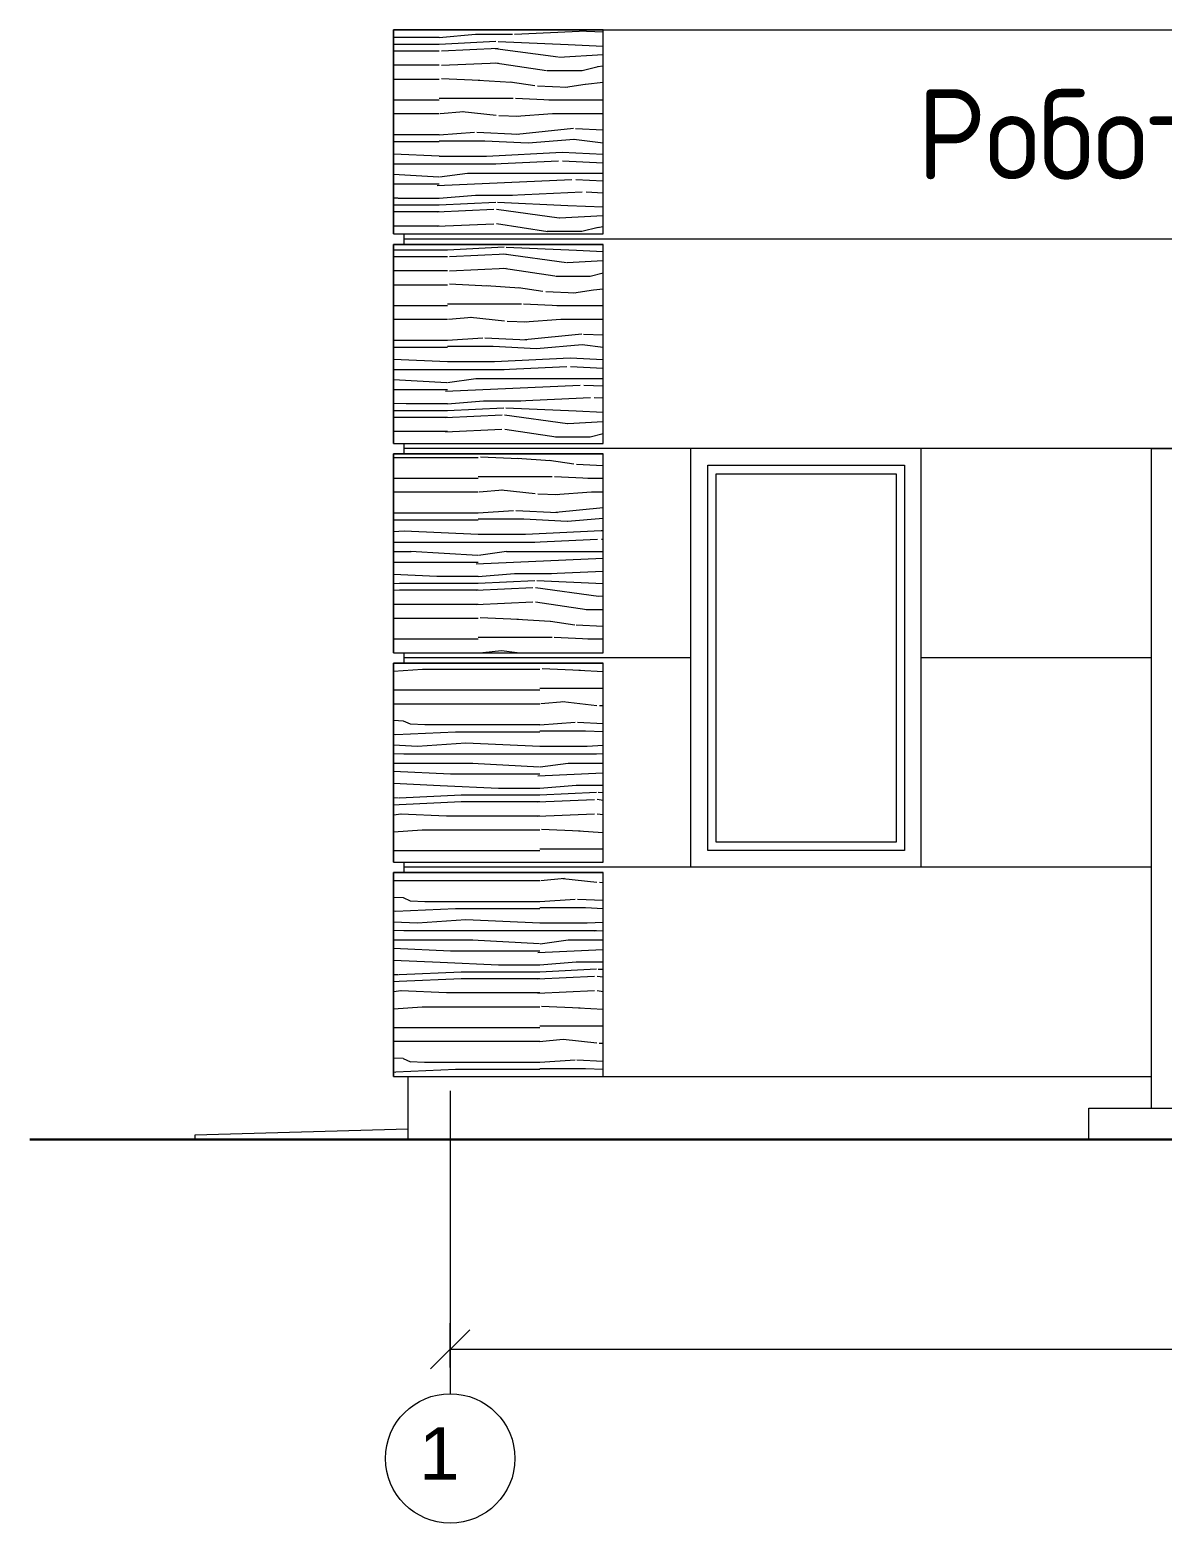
# Model space of a CAD drawing. Header units: metres. Extents: x 14775 to 14878, y 5674 to 5737.
# Drawn here: x 14824.2 to 14829.61, y 5690.4 to 5697.53 of the extents above; entities that cross this region are included whole.
import ezdxf
from ezdxf.enums import TextEntityAlignment as Align

# ---------------------------------------------------------------- set-up
doc = ezdxf.new("R2010")
doc.units = ezdxf.units.M
doc.header["$MEASUREMENT"] = 0
doc.linetypes.add('DGN Style 4', pattern=[5.601258242091303, 2.798879821157428, -1.399439910578714, 0.003498599776446784, -1.399439910578714])
doc.layers.get('Defpoints').update_dxf_attribs({"lineweight": 0})
for name, color, linetype, lineweight in [('Level 63', 7, 'Continuous', 0), ('АР-Стены', 7, 'Continuous', 13), ('Стены', 7, 'Continuous', 13), ('ЧЕРТЕЖ', 7, 'Continuous', 0)]:
    doc.layers.add(name, color=color, linetype=linetype, lineweight=lineweight)
doc.styles.add('Style-Arial', font='arial.ttf')
doc.styles.add('Style-Cambria Math IF', font='')
doc.styles.add('Style-txt', font='txt.shx')
doc.styles.get('Style-Cambria Math IF').set_extended_font_data('Cambria Math', italic=True)
doc.dimstyles.new('100', dxfattribs={"dimtxt": 0.25, "dimasz": 0.1875, "dimexe": 0.125, "dimexo": 0.125, "dimgap": 0.0625, "dimtad": 1, "dimdec": 0, "dimlfac": 1000, "dimzin": 11, "dimdsep": 46, "dimtxsty": 'Style-txt', "dimblk": 'OBLIQUE', "dimcen": 0.09000000000000001, "dimadec": 0, "dimazin": 3, "dimtfac": 1, "dimtdec": 0, "dimtmove": 0, "dimatfit": 3, "dimldrblk": 'TerminatorOpen', "dimfxl": 1, "dimfrac": 2, "dimtzin": 11, "dimlwd": 0, "dimlwe": 0, "dimarcsym": 0})

# ---------------------------------------------------------------- blocks, each defined once
blk = doc.blocks.new('_Oblique')
at = {"color": 0, "linetype": 'ByBlock', "lineweight": -2}
blk.add_line((0.5, 0.5), (-0.5, -0.5), dxfattribs=at)
blk = doc.blocks.new('*D76')
at = {"layer": 'Defpoints', "color": 0, "linetype": 'Continuous', "lineweight": 0, "transparency": 16777216}
for p in [(14834.20574538696, 5691.230633363986), (14826.20574538696, 5691.01843889269), (14834.20574538696, 5691.01843889269)]:
    blk.add_point(p, dxfattribs=at)
at = {"layer": 'ЧЕРТЕЖ', "color": 7, "linetype": 'Continuous', "lineweight": 0, "transparency": 16777216}
for p, q in [((14826.20574538696, 5691.14343889269), (14826.20574538696, 5691.355633363986)), ((14834.20574538696, 5691.14343889269), (14834.20574538696, 5691.355633363986))]:
    blk.add_line(p, q, dxfattribs=at)
at = {"layer": 'ЧЕРТЕЖ', "color": 0, "linetype": 'Continuous', "lineweight": 0, "transparency": 16777216}
blk.add_line((14826.20574538696, 5691.230633363986), (14834.20574538696, 5691.230633363986), dxfattribs=at)
at = {"layer": 'ЧЕРТЕЖ', "color": 0, "linetype": 'Continuous', "lineweight": 0, "transparency": 16777216, "xscale": 0.1875, "yscale": 0.1875, "zscale": 0.1875, "rotation": 180}
blk.add_blockref('_Oblique', (14826.20574538696, 5691.230633363986), dxfattribs=at)
at = {"layer": 'ЧЕРТЕЖ', "color": 0, "linetype": 'Continuous', "lineweight": 0, "transparency": 16777216, "xscale": 0.1875, "yscale": 0.1875, "zscale": 0.1875}
blk.add_blockref('_Oblique', (14834.20574538696, 5691.230633363986), dxfattribs=at)
at = {"layer": 'ЧЕРТЕЖ', "color": 0, "linetype": 'Continuous', "lineweight": 0, "transparency": 16777216, "insert": (14830.20574538696, 5691.420776610917), "char_height": 0.25, "attachment_point": 5, "style": 'Style-Arial'}
blk.add_mtext('8000', dxfattribs=at)
blk = doc.blocks.new('TerminatorOpen')
at = {"color": 0, "linetype": 'ByBlock', "lineweight": -2}
for q in [(-1, 0.5), (-1, 0), (-1, -0.5)]:
    blk.add_line((0, 0), q, dxfattribs=at)

msp = doc.modelspace()

# ---------------------------------------------------------------- hatches: boundary and pattern name
at = {"linetype": 'Continuous', "lineweight": 0, "true_color": 0x755847}
h = msp.add_hatch(dxfattribs=at)
h.set_pattern_fill('WOOD2', color=37, style=0, pattern_type=2)
h.set_pattern_definition([(177.397438, (14826.148651, 5696.924438), (15.36000013986477, -0.7679999848102919), [0.354138, -16.559308]), (184.085617, (14825.794879, 5696.940518), (1.536000402549995, 5.04627841332872e-07), [0.230557, -10.548837]), (177.137595, (14825.564908, 5696.924092), (1.536000407992667, 6.061663504475234e-09), [0.365833, -15.013355]), (182.862405, (14825.199531, 5696.942361), (1.536000407992667, -6.061663879175505e-09), [0.361956, -15.017232]), (180, (14824.838027, 5696.924286), (1.536, -0.7680000000000002), [0.225376, -1.310624]), (180, (14826.148651, 5696.992918), (1.536, -0.7680000000000002), [0.4031, -1.1329]), (182.6025620000001, (14825.745551, 5696.992918), (-15.36000013986477, -0.767999984810295), [0.286392, -16.627054]), (172.874984, (14825.459455, 5696.979913), (1.536000136266227, -3.62750753268859e-07), [0.204712, -5.987101999999999]), (184.763642, (14825.256324, 5697.005305), (1.535999728190072, -1.577998689217264e-07), [0.219439, -9.028505000000001]), (177.137595, (14825.037642, 5696.987081), (1.536000407992667, 6.061663504475234e-09), [0.207425, -15.171763]), (180, (14824.830476, 5696.99744), (1.536, -0.7680000000000002), [0.217871, -1.318129]), (180, (14826.148651, 5697.026718), (1.536, -0.7680000000000002), [0.549905, -0.986095]), (177.397438, (14825.598746, 5697.026718), (15.36000013986477, -0.7679999848102919), [0.06777799999999999, -16.845668]), (155.556045, (14825.531039, 5697.029795), (1.536000401305632, -0.7680001542167483), [0.037348, -18.522211]), (177.397438, (14825.497039, 5697.04525), (15.36000013986477, -0.7679999848102919), [0.244493, -16.668953]), (185.710593, (14825.252798, 5697.056352000001), (-6.143999622120279, -0.7680002363013065), [0.273111, -7.445194]), (177.397438, (14824.981043, 5697.029176), (15.36000013986477, -0.7679999848102919), [0.199731, -16.713715]), (184.085617, (14824.781518, 5697.038246), (1.536000402549995, 5.04627841332872e-07), [0.169259, -10.610134]), (180, (14826.148651, 5697.12675), (1.536, -0.7680000000000002), [0.681717, -0.854283]), (180, (14825.466934, 5697.12675), (1.536, -0.7680000000000002), [0.312587, -1.223413]), (184.085617, (14825.154347, 5697.12675), (1.536000402549995, 5.04627841332872e-07), [0.173713, -10.60568]), (177.397438, (14824.981075, 5697.114372999999), (15.36000013986477, -0.7679999848102919), [0.09413300000000001, -16.819313]), (173.659808, (14824.887039, 5697.118648), (7.679999503970662, -0.767999991422106), [0.163096, -13.745975]), (185.194429, (14824.72494, 5697.136659000001), (-9.215999760256096, -0.7679999459250219), [0.112725, -16.852949]), (180, (14826.148651, 5697.19299), (1.536, -0.7680000000000002), [0.561286, -0.974714]), (180, (14825.587365, 5697.19299), (1.536, -0.7680000000000002), [0.451892, -1.084108]), (177.397438, (14825.135473, 5697.19299), (15.36000013986477, -0.7679999848102919), [0.169509, -16.743936]), (180, (14824.966139, 5697.200687), (1.536, -0.7680000000000002), [0.353571, -1.182429]), (180, (14826.148651, 5697.291678000001), (1.536, -0.7680000000000002), [0.561191, -0.974809]), (184.085617, (14825.587461, 5697.291678000001), (1.536000402549995, 5.04627841332872e-07), [0.154776, -10.624618]), (186.340192, (14825.433078, 5697.280651), (-6.143999920538153, -0.7680000066966985), [0.125021, -13.78405]), (188.130102, (14825.308822, 5697.266844), (-4.608000078699761, -0.768000384536362), [0.095134, -10.766027]), (177.397438, (14825.214644, 5697.25339), (15.36000013986477, -0.7679999848102919), [0.143172, -16.770273]), (171.469234, (14825.07162, 5697.259891), (4.607999816681565, -0.7679999926228938), [0.118151, -15.413688]), (176.423666, (14824.954776, 5697.277418), (10.75200016007967, -0.7679998916925348), [0.15851, -12.153467]), (177.397438, (14824.796575, 5697.287306), (15.36000013986477, -0.7679999848102919), [0.183975, -16.72947]), (180, (14826.148651, 5697.426854), (1.536, -0.7680000000000002), [0.37665, -1.15935]), (182.6025620000001, (14825.772001, 5697.426854), (-15.36000013986477, -0.767999984810295), [0.297696, -16.615749]), (183.17983, (14825.474612, 5697.413336), (-12.28800020326752, -0.7680000354332623), [0.291007, -13.55431]), (172.234834, (14825.184052, 5697.397194), (6.143999516368027, -0.7679998925015926), [0.303435, -16.748933]), (182.6025620000001, (14824.8834, 5697.438192000001), (-15.36000013986477, -0.767999984810295), [0.270986, -16.642459]), (180, (14826.148651, 5697.458854), (1.536, -0.7680000000000002), [0.37665, -1.15935]), (182.6025620000001, (14825.772001, 5697.458854), (-15.36000013986477, -0.767999984810295), [0.297696, -16.615749]), (177.397438, (14825.474612, 5697.445336), (15.36000013986477, -0.7679999848102919), [0.256296, -16.65715]), (177.397438, (14825.21858, 5697.456974000001), (15.36000013986477, -0.7679999848102919), [0.335577, -16.577869]), (182.862405, (14824.88335, 5697.472212), (1.536000407992667, -6.061663879175505e-09), [0.271028, -15.10816]), (180, (14826.148651, 5697.491742), (1.536, -0.7680000000000002), [0.195865, -1.340135]), (177.397438, (14825.952786, 5697.491742), (15.36000013986477, -0.7679999848102919), [0.278787, -16.634659]), (177.397438, (14825.674287, 5697.504401), (15.36000013986477, -0.7679999848102919), [0.369364, -16.544081]), (182.6025620000001, (14825.305304, 5697.521173), (-15.36000013986477, -0.767999984810295), [0.343106, -16.57034]), (180, (14824.962552, 5697.505593), (1.536, -0.7680000000000002), [0.177286, -1.358714]), (184.763642, (14824.785266, 5697.505593), (1.535999728190072, -1.577998689217264e-07), [0.17317, -9.074775]), (180, (14826.148651, 5697.559334), (1.536, -0.7680000000000002), [0.425669, -1.110331]), (177.397438, (14825.722982, 5697.559334), (15.36000013986477, -0.7679999848102919), [0.467065, -16.446381]), (182.6025620000001, (14825.256399, 5697.580542000001), (-15.36000013986477, -0.767999984810295), [0.644097, -16.269348]), (176.82017, (14826.148651, 5697.593134000001), (12.28800020326752, -0.7680000354332599), [0.320687, -13.52463]), (180, (14825.828458, 5697.610922), (1.536, -0.7680000000000002), [0.888784, -0.647216]), (180, (14824.939674, 5697.610922), (1.536, -0.7680000000000002), [0.192056, -1.343944]), (187.765166, (14824.747619, 5697.610922), (-6.143999516368027, -0.7679998925015911), [0.136134, -16.916233]), (180, (14826.148651, 5697.65515), (1.536, -0.7680000000000002), [0.346532, -1.189468]), (180, (14825.802119, 5697.65515), (1.536, -0.7680000000000002), [0.301262, -1.234738]), (177.397438, (14825.500858, 5697.65515), (15.36000013986477, -0.7679999848102919), [0.308921, -16.604524]), (182.6025620000001, (14825.192255, 5697.669177000001), (-15.36000013986477, -0.767999984810295), [0.309193, -16.604253]), (180, (14824.883381, 5697.655138), (1.536, -0.7680000000000002), [0.270729, -1.265271]), (180, (14826.148651, 5697.359262), (1.536, -0.7680000000000002), [0.4444770000000001, -1.091523]), (177.397438, (14825.704175, 5697.359262), (15.36000013986477, -0.7679999848102919), [0.218628, -16.694817]), (188.530766, (14825.485772, 5697.369189), (-4.607999816681565, -0.7679999926228928), [0.11601, -15.415828]), (194.036243, (14825.371045, 5697.351979999999), (-1.535999705297874, -0.7680002007720088), [0.078939, -3.087606]), (180, (14825.294463, 5697.332835), (1.536, -0.7680000000000002), [0.165716, -1.370284]), (171.469234, (14825.128747, 5697.332835), (4.607999816681565, -0.7679999926228938), [0.248212, -15.283626]), (182.6025620000001, (14824.883281, 5697.369655), (-15.36000013986477, -0.767999984810295), [0.270829, -16.642617])])
h.paths.add_polyline_path([(14826.93574538696, 5696.558126473231), (14826.93574538696, 5697.533126473231), (14825.93574538696, 5697.533126473231), (14825.93574538696, 5696.558126473231), (14825.98574538696, 5696.558126473231)])
h = msp.add_hatch(dxfattribs=at)
h.set_pattern_fill('WOOD2', color=37, style=0, pattern_type=2)
h.set_pattern_definition([(177.397438, (14826.187896, 5695.942399), (15.36000013986477, -0.7679999848102919), [0.354138, -16.559308]), (184.085617, (14825.834123, 5695.958479999999), (1.536000402549995, 5.04627841332872e-07), [0.230557, -10.548837]), (177.137595, (14825.604152, 5695.942053), (1.536000407992667, 6.061663504475234e-09), [0.365833, -15.013355]), (182.862405, (14825.238775, 5695.960322), (1.536000407992667, -6.061663879175505e-09), [0.361956, -15.017232]), (180, (14824.877271, 5695.942247), (1.536, -0.7680000000000002), [0.225376, -1.310624]), (180, (14826.187896, 5696.010878999999), (1.536, -0.7680000000000002), [0.4031, -1.1329]), (182.6025620000001, (14825.784796, 5696.010878999999), (-15.36000013986477, -0.767999984810295), [0.286392, -16.627054]), (172.874984, (14825.498699, 5695.997875), (1.536000136266227, -3.62750753268859e-07), [0.204712, -5.987101999999999]), (184.763642, (14825.295568, 5696.023265999999), (1.535999728190072, -1.577998689217264e-07), [0.219439, -9.028505000000001]), (177.137595, (14825.076887, 5696.005043), (1.536000407992667, 6.061663504475234e-09), [0.207425, -15.171763]), (180, (14824.86972, 5696.015401), (1.536, -0.7680000000000002), [0.217871, -1.318129]), (180, (14826.187896, 5696.044679), (1.536, -0.7680000000000002), [0.549905, -0.986095]), (177.397438, (14825.637991, 5696.044679), (15.36000013986477, -0.7679999848102919), [0.06777799999999999, -16.845668]), (155.556045, (14825.570283, 5696.047757), (1.536000401305632, -0.7680001542167483), [0.037348, -18.522211]), (177.397438, (14825.536283, 5696.063211), (15.36000013986477, -0.7679999848102919), [0.244493, -16.668953]), (185.710593, (14825.292042, 5696.074313), (-6.143999622120279, -0.7680002363013065), [0.273111, -7.445194]), (177.397438, (14825.020287, 5696.047138), (15.36000013986477, -0.7679999848102919), [0.199731, -16.713715]), (184.085617, (14824.820762, 5696.056207), (1.536000402549995, 5.04627841332872e-07), [0.169259, -10.610134]), (180, (14826.187896, 5696.144711), (1.536, -0.7680000000000002), [0.681717, -0.854283]), (180, (14825.506178, 5696.144711), (1.536, -0.7680000000000002), [0.312587, -1.223413]), (184.085617, (14825.193591, 5696.144711), (1.536000402549995, 5.04627841332872e-07), [0.173713, -10.60568]), (177.397438, (14825.020319, 5696.132335), (15.36000013986477, -0.7679999848102919), [0.09413300000000001, -16.819313]), (173.659808, (14824.926284, 5696.136609), (7.679999503970662, -0.767999991422106), [0.163096, -13.745975]), (185.194429, (14824.764185, 5696.15462), (-9.215999760256096, -0.7679999459250219), [0.112725, -16.852949]), (180, (14826.187896, 5696.210951), (1.536, -0.7680000000000002), [0.561286, -0.974714]), (180, (14825.626609, 5696.210951), (1.536, -0.7680000000000002), [0.451892, -1.084108]), (177.397438, (14825.174718, 5696.210951), (15.36000013986477, -0.7679999848102919), [0.169509, -16.743936]), (180, (14825.005383, 5696.218648), (1.536, -0.7680000000000002), [0.353571, -1.182429]), (180, (14826.187896, 5696.309639), (1.536, -0.7680000000000002), [0.561191, -0.974809]), (184.085617, (14825.626705, 5696.309639), (1.536000402549995, 5.04627841332872e-07), [0.154776, -10.624618]), (186.340192, (14825.472323, 5696.298612), (-6.143999920538153, -0.7680000066966985), [0.125021, -13.78405]), (188.130102, (14825.348066, 5696.284806000001), (-4.608000078699761, -0.768000384536362), [0.095134, -10.766027]), (177.397438, (14825.253889, 5696.271352000001), (15.36000013986477, -0.7679999848102919), [0.143172, -16.770273]), (171.469234, (14825.110864, 5696.277853000001), (4.607999816681565, -0.7679999926228938), [0.118151, -15.413688]), (176.423666, (14824.99402, 5696.295379), (10.75200016007967, -0.7679998916925348), [0.15851, -12.153467]), (177.397438, (14824.835819, 5696.305267), (15.36000013986477, -0.7679999848102919), [0.183975, -16.72947]), (180, (14826.187896, 5696.444815), (1.536, -0.7680000000000002), [0.37665, -1.15935]), (182.6025620000001, (14825.811245, 5696.444815), (-15.36000013986477, -0.767999984810295), [0.297696, -16.615749]), (183.17983, (14825.513856, 5696.431297), (-12.28800020326752, -0.7680000354332623), [0.291007, -13.55431]), (172.234834, (14825.223297, 5696.415155), (6.143999516368027, -0.7679998925015926), [0.303435, -16.748933]), (182.6025620000001, (14824.922645, 5696.456153), (-15.36000013986477, -0.767999984810295), [0.270986, -16.642459]), (180, (14826.187896, 5696.476815), (1.536, -0.7680000000000002), [0.37665, -1.15935]), (182.6025620000001, (14825.811245, 5696.476815), (-15.36000013986477, -0.767999984810295), [0.297696, -16.615749]), (177.397438, (14825.513856, 5696.463297), (15.36000013986477, -0.7679999848102919), [0.256296, -16.65715]), (177.397438, (14825.257824, 5696.474935), (15.36000013986477, -0.7679999848102919), [0.335577, -16.577869]), (182.862405, (14824.922594, 5696.490172999999), (1.536000407992667, -6.061663879175505e-09), [0.271028, -15.10816]), (180, (14826.187896, 5696.509703), (1.536, -0.7680000000000002), [0.195865, -1.340135]), (177.397438, (14825.992031, 5696.509703), (15.36000013986477, -0.7679999848102919), [0.278787, -16.634659]), (177.397438, (14825.713532, 5696.522362), (15.36000013986477, -0.7679999848102919), [0.369364, -16.544081]), (182.6025620000001, (14825.344548, 5696.539134000001), (-15.36000013986477, -0.767999984810295), [0.343106, -16.57034]), (180, (14825.001796, 5696.523555), (1.536, -0.7680000000000002), [0.177286, -1.358714]), (184.763642, (14824.82451, 5696.523555), (1.535999728190072, -1.577998689217264e-07), [0.17317, -9.074775]), (180, (14826.187896, 5696.577295), (1.536, -0.7680000000000002), [0.425669, -1.110331]), (177.397438, (14825.762227, 5696.577295), (15.36000013986477, -0.7679999848102919), [0.467065, -16.446381]), (182.6025620000001, (14825.295644, 5696.598503), (-15.36000013986477, -0.767999984810295), [0.644097, -16.269348]), (176.82017, (14826.187896, 5696.611095), (12.28800020326752, -0.7680000354332599), [0.320687, -13.52463]), (180, (14825.867702, 5696.628884000001), (1.536, -0.7680000000000002), [0.888784, -0.647216]), (180, (14824.978918, 5696.628884000001), (1.536, -0.7680000000000002), [0.192056, -1.343944]), (187.765166, (14824.786863, 5696.628884000001), (-6.143999516368027, -0.7679998925015911), [0.136134, -16.916233]), (180, (14826.187896, 5696.673111), (1.536, -0.7680000000000002), [0.346532, -1.189468]), (180, (14825.841364, 5696.673111), (1.536, -0.7680000000000002), [0.301262, -1.234738]), (177.397438, (14825.540102, 5696.673111), (15.36000013986477, -0.7679999848102919), [0.308921, -16.604524]), (182.6025620000001, (14825.231499, 5696.687139), (-15.36000013986477, -0.767999984810295), [0.309193, -16.604253]), (180, (14824.922625, 5696.673099000001), (1.536, -0.7680000000000002), [0.270729, -1.265271]), (180, (14826.187896, 5696.377223), (1.536, -0.7680000000000002), [0.4444770000000001, -1.091523]), (177.397438, (14825.743419, 5696.377223), (15.36000013986477, -0.7679999848102919), [0.218628, -16.694817]), (188.530766, (14825.525016, 5696.387151), (-4.607999816681565, -0.7679999926228928), [0.11601, -15.415828]), (194.036243, (14825.410289, 5696.369942), (-1.535999705297874, -0.7680002007720088), [0.078939, -3.087606]), (180, (14825.333708, 5696.350796), (1.536, -0.7680000000000002), [0.165716, -1.370284]), (171.469234, (14825.167991, 5696.350796), (4.607999816681565, -0.7679999926228938), [0.248212, -15.283626]), (182.6025620000001, (14824.922525, 5696.387616), (-15.36000013986477, -0.767999984810295), [0.270829, -16.642617])])
h.paths.add_polyline_path([(14825.93574538696, 5696.508126473231), (14825.93574538696, 5695.558126473231), (14825.98574538696, 5695.558126473231), (14826.93574538696, 5695.558126473231), (14826.93574538696, 5696.508126473231), (14825.98574538696, 5696.508126473231)])
h = msp.add_hatch(dxfattribs=at)
h.set_pattern_fill('WOOD2', color=37, style=0, pattern_type=2)
h.set_pattern_definition([(177.397438, (14826.335062, 5695.117487), (15.36000013986477, -0.7679999848102919), [0.354138, -16.559308]), (184.085617, (14825.981289, 5695.133567), (1.536000402549995, 5.04627841332872e-07), [0.230557, -10.548837]), (177.137595, (14825.751318, 5695.117141), (1.536000407992667, 6.061663504475234e-09), [0.365833, -15.013355]), (182.862405, (14825.385941, 5695.13541), (1.536000407992667, -6.061663879175505e-09), [0.361956, -15.017232]), (180, (14825.024437, 5695.117334), (1.536, -0.7680000000000002), [0.225376, -1.310624]), (180, (14826.335062, 5695.185967), (1.536, -0.7680000000000002), [0.4031, -1.1329]), (182.6025620000001, (14825.931962, 5695.185967), (-15.36000013986477, -0.767999984810295), [0.286392, -16.627054]), (172.874984, (14825.645865, 5695.172962), (1.536000136266227, -3.62750753268859e-07), [0.204712, -5.987101999999999]), (184.763642, (14825.442734, 5695.198354), (1.535999728190072, -1.577998689217264e-07), [0.219439, -9.028505000000001]), (177.137595, (14825.224052, 5695.18013), (1.536000407992667, 6.061663504475234e-09), [0.207425, -15.171763]), (180, (14825.016886, 5695.190489), (1.536, -0.7680000000000002), [0.217871, -1.318129]), (180, (14826.335062, 5695.219767000001), (1.536, -0.7680000000000002), [0.549905, -0.986095]), (177.397438, (14825.785157, 5695.219767000001), (15.36000013986477, -0.7679999848102919), [0.06777799999999999, -16.845668]), (155.556045, (14825.717449, 5695.222844), (1.536000401305632, -0.7680001542167483), [0.037348, -18.522211]), (177.397438, (14825.683449, 5695.238299000001), (15.36000013986477, -0.7679999848102919), [0.244493, -16.668953]), (185.710593, (14825.439208, 5695.249401), (-6.143999622120279, -0.7680002363013065), [0.273111, -7.445194]), (177.397438, (14825.167453, 5695.222225), (15.36000013986477, -0.7679999848102919), [0.199731, -16.713715]), (184.085617, (14824.967928, 5695.231294), (1.536000402549995, 5.04627841332872e-07), [0.169259, -10.610134]), (180, (14826.335062, 5695.319799), (1.536, -0.7680000000000002), [0.681717, -0.854283]), (180, (14825.653344, 5695.319799), (1.536, -0.7680000000000002), [0.312587, -1.223413]), (184.085617, (14825.340757, 5695.319799), (1.536000402549995, 5.04627841332872e-07), [0.173713, -10.60568]), (177.397438, (14825.167485, 5695.307422), (15.36000013986477, -0.7679999848102919), [0.09413300000000001, -16.819313]), (173.659808, (14825.073449, 5695.311696), (7.679999503970662, -0.767999991422106), [0.163096, -13.745975]), (185.194429, (14824.911351, 5695.329707), (-9.215999760256096, -0.7679999459250219), [0.112725, -16.852949]), (180, (14826.335062, 5695.386039), (1.536, -0.7680000000000002), [0.561286, -0.974714]), (180, (14825.773775, 5695.386039), (1.536, -0.7680000000000002), [0.451892, -1.084108]), (177.397438, (14825.321884, 5695.386039), (15.36000013986477, -0.7679999848102919), [0.169509, -16.743936]), (180, (14825.152549, 5695.393736), (1.536, -0.7680000000000002), [0.353571, -1.182429]), (180, (14826.335062, 5695.484727), (1.536, -0.7680000000000002), [0.561191, -0.974809]), (184.085617, (14825.773871, 5695.484727), (1.536000402549995, 5.04627841332872e-07), [0.154776, -10.624618]), (186.340192, (14825.619489, 5695.473699), (-6.143999920538153, -0.7680000066966985), [0.125021, -13.78405]), (188.130102, (14825.495232, 5695.459893), (-4.608000078699761, -0.768000384536362), [0.095134, -10.766027]), (177.397438, (14825.401055, 5695.446439), (15.36000013986477, -0.7679999848102919), [0.143172, -16.770273]), (171.469234, (14825.25803, 5695.45294), (4.607999816681565, -0.7679999926228938), [0.118151, -15.413688]), (176.423666, (14825.141186, 5695.470467), (10.75200016007967, -0.7679998916925348), [0.15851, -12.153467]), (177.397438, (14824.982985, 5695.480354), (15.36000013986477, -0.7679999848102919), [0.183975, -16.72947]), (180, (14826.335062, 5695.619903), (1.536, -0.7680000000000002), [0.37665, -1.15935]), (182.6025620000001, (14825.958411, 5695.619903), (-15.36000013986477, -0.767999984810295), [0.297696, -16.615749]), (183.17983, (14825.661022, 5695.606385), (-12.28800020326752, -0.7680000354332623), [0.291007, -13.55431]), (172.234834, (14825.370463, 5695.590243), (6.143999516368027, -0.7679998925015926), [0.303435, -16.748933]), (182.6025620000001, (14825.069811, 5695.631241), (-15.36000013986477, -0.767999984810295), [0.270986, -16.642459]), (180, (14826.335062, 5695.651903), (1.536, -0.7680000000000002), [0.37665, -1.15935]), (182.6025620000001, (14825.958411, 5695.651903), (-15.36000013986477, -0.767999984810295), [0.297696, -16.615749]), (177.397438, (14825.661022, 5695.638385), (15.36000013986477, -0.7679999848102919), [0.256296, -16.65715]), (177.397438, (14825.40499, 5695.650022999999), (15.36000013986477, -0.7679999848102919), [0.335577, -16.577869]), (182.862405, (14825.06976, 5695.66526), (1.536000407992667, -6.061663879175505e-09), [0.271028, -15.10816]), (180, (14826.335062, 5695.684791), (1.536, -0.7680000000000002), [0.195865, -1.340135]), (177.397438, (14826.139197, 5695.684791), (15.36000013986477, -0.7679999848102919), [0.278787, -16.634659]), (177.397438, (14825.860698, 5695.69745), (15.36000013986477, -0.7679999848102919), [0.369364, -16.544081]), (182.6025620000001, (14825.491714, 5695.714222), (-15.36000013986477, -0.767999984810295), [0.343106, -16.57034]), (180, (14825.148962, 5695.698642), (1.536, -0.7680000000000002), [0.177286, -1.358714]), (184.763642, (14824.971676, 5695.698642), (1.535999728190072, -1.577998689217264e-07), [0.17317, -9.074775]), (180, (14826.335062, 5695.752383), (1.536, -0.7680000000000002), [0.425669, -1.110331]), (177.397438, (14825.909393, 5695.752383), (15.36000013986477, -0.7679999848102919), [0.467065, -16.446381]), (182.6025620000001, (14825.442809, 5695.773590999999), (-15.36000013986477, -0.767999984810295), [0.644097, -16.269348]), (176.82017, (14826.335062, 5695.786183), (12.28800020326752, -0.7680000354332599), [0.320687, -13.52463]), (180, (14826.014868, 5695.803971), (1.536, -0.7680000000000002), [0.888784, -0.647216]), (180, (14825.126084, 5695.803971), (1.536, -0.7680000000000002), [0.192056, -1.343944]), (187.765166, (14824.934029, 5695.803971), (-6.143999516368027, -0.7679998925015911), [0.136134, -16.916233]), (180, (14826.335062, 5695.848199), (1.536, -0.7680000000000002), [0.346532, -1.189468]), (180, (14825.988529, 5695.848199), (1.536, -0.7680000000000002), [0.301262, -1.234738]), (177.397438, (14825.687268, 5695.848199), (15.36000013986477, -0.7679999848102919), [0.308921, -16.604524]), (182.6025620000001, (14825.378665, 5695.862226), (-15.36000013986477, -0.767999984810295), [0.309193, -16.604253]), (180, (14825.069791, 5695.848186), (1.536, -0.7680000000000002), [0.270729, -1.265271]), (180, (14826.335062, 5695.552311), (1.536, -0.7680000000000002), [0.4444770000000001, -1.091523]), (177.397438, (14825.890585, 5695.552311), (15.36000013986477, -0.7679999848102919), [0.218628, -16.694817]), (188.530766, (14825.672182, 5695.562238), (-4.607999816681565, -0.7679999926228928), [0.11601, -15.415828]), (194.036243, (14825.557455, 5695.545029), (-1.535999705297874, -0.7680002007720088), [0.078939, -3.087606]), (180, (14825.480873, 5695.525884000001), (1.536, -0.7680000000000002), [0.165716, -1.370284]), (171.469234, (14825.315157, 5695.525884000001), (4.607999816681565, -0.7679999926228938), [0.248212, -15.283626]), (182.6025620000001, (14825.069691, 5695.562703000001), (-15.36000013986477, -0.767999984810295), [0.270829, -16.642617])])
h.paths.add_polyline_path([(14825.93574538696, 5695.508126473231), (14825.93574538696, 5694.558126473231), (14825.98574538696, 5694.558126473231), (14826.93574538696, 5694.558126473231), (14826.93574538696, 5695.508126473231), (14825.98574538696, 5695.508126473231)])
h = msp.add_hatch(dxfattribs=at)
h.set_pattern_fill('WOOD2', color=37, style=0, pattern_type=2)
h.set_pattern_definition([(177.397438, (14826.629393, 5694.105987), (15.36000013986477, -0.7679999848102919), [0.354138, -16.559308]), (184.085617, (14826.275621, 5694.122067), (1.536000402549995, 5.04627841332872e-07), [0.230557, -10.548837]), (177.137595, (14826.04565, 5694.105640999999), (1.536000407992667, 6.061663504475234e-09), [0.365833, -15.013355]), (182.862405, (14825.680273, 5694.12391), (1.536000407992667, -6.061663879175505e-09), [0.361956, -15.017232]), (180, (14825.318769, 5694.105834), (1.536, -0.7680000000000002), [0.225376, -1.310624]), (180, (14826.629393, 5694.174467), (1.536, -0.7680000000000002), [0.4031, -1.1329]), (182.6025620000001, (14826.226293, 5694.174467), (-15.36000013986477, -0.767999984810295), [0.286392, -16.627054]), (172.874984, (14825.940197, 5694.161462), (1.536000136266227, -3.62750753268859e-07), [0.204712, -5.987101999999999]), (184.763642, (14825.737066, 5694.186854), (1.535999728190072, -1.577998689217264e-07), [0.219439, -9.028505000000001]), (177.137595, (14825.518384, 5694.16863), (1.536000407992667, 6.061663504475234e-09), [0.207425, -15.171763]), (180, (14825.311218, 5694.178989), (1.536, -0.7680000000000002), [0.217871, -1.318129]), (180, (14826.629393, 5694.208267), (1.536, -0.7680000000000002), [0.549905, -0.986095]), (177.397438, (14826.079488, 5694.208267), (15.36000013986477, -0.7679999848102919), [0.06777799999999999, -16.845668]), (155.556045, (14826.011781, 5694.211343999999), (1.536000401305632, -0.7680001542167483), [0.037348, -18.522211]), (177.397438, (14825.977781, 5694.226799), (15.36000013986477, -0.7679999848102919), [0.244493, -16.668953]), (185.710593, (14825.73354, 5694.237901), (-6.143999622120279, -0.7680002363013065), [0.273111, -7.445194]), (177.397438, (14825.461785, 5694.210725), (15.36000013986477, -0.7679999848102919), [0.199731, -16.713715]), (184.085617, (14825.26226, 5694.219795), (1.536000402549995, 5.04627841332872e-07), [0.169259, -10.610134]), (180, (14826.629393, 5694.308299), (1.536, -0.7680000000000002), [0.681717, -0.854283]), (180, (14825.947676, 5694.308299), (1.536, -0.7680000000000002), [0.312587, -1.223413]), (184.085617, (14825.635089, 5694.308299), (1.536000402549995, 5.04627841332872e-07), [0.173713, -10.60568]), (177.397438, (14825.461817, 5694.295922), (15.36000013986477, -0.7679999848102919), [0.09413300000000001, -16.819313]), (173.659808, (14825.367781, 5694.300196), (7.679999503970662, -0.767999991422106), [0.163096, -13.745975]), (185.194429, (14825.205682, 5694.318207), (-9.215999760256096, -0.7679999459250219), [0.112725, -16.852949]), (180, (14826.629393, 5694.374539), (1.536, -0.7680000000000002), [0.561286, -0.974714]), (180, (14826.068107, 5694.374539), (1.536, -0.7680000000000002), [0.451892, -1.084108]), (177.397438, (14825.616215, 5694.374539), (15.36000013986477, -0.7679999848102919), [0.169509, -16.743936]), (180, (14825.446881, 5694.382236), (1.536, -0.7680000000000002), [0.353571, -1.182429]), (180, (14826.629393, 5694.473227), (1.536, -0.7680000000000002), [0.561191, -0.974809]), (184.085617, (14826.068203, 5694.473227), (1.536000402549995, 5.04627841332872e-07), [0.154776, -10.624618]), (186.340192, (14825.91382, 5694.462199000001), (-6.143999920538153, -0.7680000066966985), [0.125021, -13.78405]), (188.130102, (14825.789564, 5694.448393), (-4.608000078699761, -0.768000384536362), [0.095134, -10.766027]), (177.397438, (14825.695386, 5694.434939), (15.36000013986477, -0.7679999848102919), [0.143172, -16.770273]), (171.469234, (14825.552362, 5694.44144), (4.607999816681565, -0.7679999926228938), [0.118151, -15.413688]), (176.423666, (14825.435518, 5694.458967), (10.75200016007967, -0.7679998916925348), [0.15851, -12.153467]), (177.397438, (14825.277317, 5694.468854), (15.36000013986477, -0.7679999848102919), [0.183975, -16.72947]), (180, (14826.629393, 5694.608403), (1.536, -0.7680000000000002), [0.37665, -1.15935]), (182.6025620000001, (14826.252743, 5694.608403), (-15.36000013986477, -0.767999984810295), [0.297696, -16.615749]), (183.17983, (14825.955354, 5694.594885), (-12.28800020326752, -0.7680000354332623), [0.291007, -13.55431]), (172.234834, (14825.664794, 5694.578743), (6.143999516368027, -0.7679998925015926), [0.303435, -16.748933]), (182.6025620000001, (14825.364142, 5694.619741), (-15.36000013986477, -0.767999984810295), [0.270986, -16.642459]), (180, (14826.629393, 5694.640403), (1.536, -0.7680000000000002), [0.37665, -1.15935]), (182.6025620000001, (14826.252743, 5694.640403), (-15.36000013986477, -0.767999984810295), [0.297696, -16.615749]), (177.397438, (14825.955354, 5694.626885000001), (15.36000013986477, -0.7679999848102919), [0.256296, -16.65715]), (177.397438, (14825.699322, 5694.638523), (15.36000013986477, -0.7679999848102919), [0.335577, -16.577869]), (182.862405, (14825.364092, 5694.653761), (1.536000407992667, -6.061663879175505e-09), [0.271028, -15.10816]), (180, (14826.629393, 5694.673291), (1.536, -0.7680000000000002), [0.195865, -1.340135]), (177.397438, (14826.433528, 5694.673291), (15.36000013986477, -0.7679999848102919), [0.278787, -16.634659]), (177.397438, (14826.155029, 5694.68595), (15.36000013986477, -0.7679999848102919), [0.369364, -16.544081]), (182.6025620000001, (14825.786046, 5694.702722), (-15.36000013986477, -0.767999984810295), [0.343106, -16.57034]), (180, (14825.443294, 5694.687142), (1.536, -0.7680000000000002), [0.177286, -1.358714]), (184.763642, (14825.266008, 5694.687142), (1.535999728190072, -1.577998689217264e-07), [0.17317, -9.074775]), (180, (14826.629393, 5694.740882999999), (1.536, -0.7680000000000002), [0.425669, -1.110331]), (177.397438, (14826.203724, 5694.740882999999), (15.36000013986477, -0.7679999848102919), [0.467065, -16.446381]), (182.6025620000001, (14825.737141, 5694.762091), (-15.36000013986477, -0.767999984810295), [0.644097, -16.269348]), (176.82017, (14826.629393, 5694.774683), (12.28800020326752, -0.7680000354332599), [0.320687, -13.52463]), (180, (14826.3092, 5694.792471), (1.536, -0.7680000000000002), [0.888784, -0.647216]), (180, (14825.420416, 5694.792471), (1.536, -0.7680000000000002), [0.192056, -1.343944]), (187.765166, (14825.228361, 5694.792471), (-6.143999516368027, -0.7679998925015911), [0.136134, -16.916233]), (180, (14826.629393, 5694.836699), (1.536, -0.7680000000000002), [0.346532, -1.189468]), (180, (14826.282861, 5694.836699), (1.536, -0.7680000000000002), [0.301262, -1.234738]), (177.397438, (14825.9816, 5694.836699), (15.36000013986477, -0.7679999848102919), [0.308921, -16.604524]), (182.6025620000001, (14825.672997, 5694.850726), (-15.36000013986477, -0.767999984810295), [0.309193, -16.604253]), (180, (14825.364123, 5694.836686), (1.536, -0.7680000000000002), [0.270729, -1.265271]), (180, (14826.629393, 5694.540811), (1.536, -0.7680000000000002), [0.4444770000000001, -1.091523]), (177.397438, (14826.184917, 5694.540811), (15.36000013986477, -0.7679999848102919), [0.218628, -16.694817]), (188.530766, (14825.966514, 5694.550738), (-4.607999816681565, -0.7679999926228928), [0.11601, -15.415828]), (194.036243, (14825.851787, 5694.533529), (-1.535999705297874, -0.7680002007720088), [0.078939, -3.087606]), (180, (14825.775205, 5694.514384), (1.536, -0.7680000000000002), [0.165716, -1.370284]), (171.469234, (14825.609489, 5694.514384), (4.607999816681565, -0.7679999926228938), [0.248212, -15.283626]), (182.6025620000001, (14825.364023, 5694.551204), (-15.36000013986477, -0.767999984810295), [0.270829, -16.642617])])
h.paths.add_polyline_path([(14825.93574538696, 5694.508126473231), (14825.93574538696, 5693.558126473231), (14825.98574538696, 5693.558126473231), (14826.93574538696, 5693.558126473231), (14826.93574538696, 5694.508126473231), (14825.98574538696, 5694.508126473231)])
h = msp.add_hatch(dxfattribs=at)
h.set_pattern_fill('WOOD2', color=37, style=0, pattern_type=2)
h.set_pattern_definition([(177.397438, (14826.629393, 5693.261433), (15.36000013986477, -0.7679999848102919), [0.354138, -16.559308]), (184.085617, (14826.275621, 5693.277514), (1.536000402549995, 5.04627841332872e-07), [0.230557, -10.548837]), (177.137595, (14826.04565, 5693.261087), (1.536000407992667, 6.061663504475234e-09), [0.365833, -15.013355]), (182.862405, (14825.680273, 5693.279356), (1.536000407992667, -6.061663879175505e-09), [0.361956, -15.017232]), (180, (14825.318769, 5693.261281), (1.536, -0.7680000000000002), [0.225376, -1.310624]), (180, (14826.629393, 5693.329913), (1.536, -0.7680000000000002), [0.4031, -1.1329]), (182.6025620000001, (14826.226293, 5693.329913), (-15.36000013986477, -0.767999984810295), [0.286392, -16.627054]), (172.874984, (14825.940197, 5693.316909), (1.536000136266227, -3.62750753268859e-07), [0.204712, -5.987101999999999]), (184.763642, (14825.737066, 5693.3423), (1.535999728190072, -1.577998689217264e-07), [0.219439, -9.028505000000001]), (177.137595, (14825.518384, 5693.324077), (1.536000407992667, 6.061663504475234e-09), [0.207425, -15.171763]), (180, (14825.311218, 5693.334435), (1.536, -0.7680000000000002), [0.217871, -1.318129]), (180, (14826.629393, 5693.363713000001), (1.536, -0.7680000000000002), [0.549905, -0.986095]), (177.397438, (14826.079488, 5693.363713000001), (15.36000013986477, -0.7679999848102919), [0.06777799999999999, -16.845668]), (155.556045, (14826.011781, 5693.366790999999), (1.536000401305632, -0.7680001542167483), [0.037348, -18.522211]), (177.397438, (14825.977781, 5693.382246), (15.36000013986477, -0.7679999848102919), [0.244493, -16.668953]), (185.710593, (14825.73354, 5693.393348), (-6.143999622120279, -0.7680002363013065), [0.273111, -7.445194]), (177.397438, (14825.461785, 5693.366172), (15.36000013986477, -0.7679999848102919), [0.199731, -16.713715]), (184.085617, (14825.26226, 5693.375241), (1.536000402549995, 5.04627841332872e-07), [0.169259, -10.610134]), (180, (14826.629393, 5693.463745), (1.536, -0.7680000000000002), [0.681717, -0.854283]), (180, (14825.947676, 5693.463745), (1.536, -0.7680000000000002), [0.312587, -1.223413]), (184.085617, (14825.635089, 5693.463745), (1.536000402549995, 5.04627841332872e-07), [0.173713, -10.60568]), (177.397438, (14825.461817, 5693.451368999999), (15.36000013986477, -0.7679999848102919), [0.09413300000000001, -16.819313]), (173.659808, (14825.367781, 5693.455643), (7.679999503970662, -0.767999991422106), [0.163096, -13.745975]), (185.194429, (14825.205682, 5693.473654), (-9.215999760256096, -0.7679999459250219), [0.112725, -16.852949]), (180, (14826.629393, 5693.529985), (1.536, -0.7680000000000002), [0.561286, -0.974714]), (180, (14826.068107, 5693.529985), (1.536, -0.7680000000000002), [0.451892, -1.084108]), (177.397438, (14825.616215, 5693.529985), (15.36000013986477, -0.7679999848102919), [0.169509, -16.743936]), (180, (14825.446881, 5693.537682), (1.536, -0.7680000000000002), [0.353571, -1.182429]), (180, (14826.629393, 5693.628672999999), (1.536, -0.7680000000000002), [0.561191, -0.974809]), (184.085617, (14826.068203, 5693.628672999999), (1.536000402549995, 5.04627841332872e-07), [0.154776, -10.624618]), (186.340192, (14825.91382, 5693.617646), (-6.143999920538153, -0.7680000066966985), [0.125021, -13.78405]), (188.130102, (14825.789564, 5693.60384), (-4.608000078699761, -0.768000384536362), [0.095134, -10.766027]), (177.397438, (14825.695386, 5693.590386), (15.36000013986477, -0.7679999848102919), [0.143172, -16.770273]), (171.469234, (14825.552362, 5693.596887), (4.607999816681565, -0.7679999926228938), [0.118151, -15.413688]), (176.423666, (14825.435518, 5693.614414), (10.75200016007967, -0.7679998916925348), [0.15851, -12.153467]), (177.397438, (14825.277317, 5693.624301), (15.36000013986477, -0.7679999848102919), [0.183975, -16.72947]), (180, (14826.629393, 5693.763849), (1.536, -0.7680000000000002), [0.37665, -1.15935]), (182.6025620000001, (14826.252743, 5693.763849), (-15.36000013986477, -0.767999984810295), [0.297696, -16.615749]), (183.17983, (14825.955354, 5693.750332), (-12.28800020326752, -0.7680000354332623), [0.291007, -13.55431]), (172.234834, (14825.664794, 5693.73419), (6.143999516368027, -0.7679998925015926), [0.303435, -16.748933]), (182.6025620000001, (14825.364142, 5693.775188000001), (-15.36000013986477, -0.767999984810295), [0.270986, -16.642459]), (180, (14826.629393, 5693.795849), (1.536, -0.7680000000000002), [0.37665, -1.15935]), (182.6025620000001, (14826.252743, 5693.795849), (-15.36000013986477, -0.767999984810295), [0.297696, -16.615749]), (177.397438, (14825.955354, 5693.782332), (15.36000013986477, -0.7679999848102919), [0.256296, -16.65715]), (177.397438, (14825.699322, 5693.793968999999), (15.36000013986477, -0.7679999848102919), [0.335577, -16.577869]), (182.862405, (14825.364092, 5693.809207), (1.536000407992667, -6.061663879175505e-09), [0.271028, -15.10816]), (180, (14826.629393, 5693.828737), (1.536, -0.7680000000000002), [0.195865, -1.340135]), (177.397438, (14826.433528, 5693.828737), (15.36000013986477, -0.7679999848102919), [0.278787, -16.634659]), (177.397438, (14826.155029, 5693.841396), (15.36000013986477, -0.7679999848102919), [0.369364, -16.544081]), (182.6025620000001, (14825.786046, 5693.858168), (-15.36000013986477, -0.767999984810295), [0.343106, -16.57034]), (180, (14825.443294, 5693.842589), (1.536, -0.7680000000000002), [0.177286, -1.358714]), (184.763642, (14825.266008, 5693.842589), (1.535999728190072, -1.577998689217264e-07), [0.17317, -9.074775]), (180, (14826.629393, 5693.896329), (1.536, -0.7680000000000002), [0.425669, -1.110331]), (177.397438, (14826.203724, 5693.896329), (15.36000013986477, -0.7679999848102919), [0.467065, -16.446381]), (182.6025620000001, (14825.737141, 5693.917538000001), (-15.36000013986477, -0.767999984810295), [0.644097, -16.269348]), (176.82017, (14826.629393, 5693.930129), (12.28800020326752, -0.7680000354332599), [0.320687, -13.52463]), (180, (14826.3092, 5693.947918), (1.536, -0.7680000000000002), [0.888784, -0.647216]), (180, (14825.420416, 5693.947918), (1.536, -0.7680000000000002), [0.192056, -1.343944]), (187.765166, (14825.228361, 5693.947918), (-6.143999516368027, -0.7679998925015911), [0.136134, -16.916233]), (180, (14826.629393, 5693.992145), (1.536, -0.7680000000000002), [0.346532, -1.189468]), (180, (14826.282861, 5693.992145), (1.536, -0.7680000000000002), [0.301262, -1.234738]), (177.397438, (14825.9816, 5693.992145), (15.36000013986477, -0.7679999848102919), [0.308921, -16.604524]), (182.6025620000001, (14825.672997, 5694.006173), (-15.36000013986477, -0.767999984810295), [0.309193, -16.604253]), (180, (14825.364123, 5693.992133), (1.536, -0.7680000000000002), [0.270729, -1.265271]), (180, (14826.629393, 5693.696257), (1.536, -0.7680000000000002), [0.4444770000000001, -1.091523]), (177.397438, (14826.184917, 5693.696257), (15.36000013986477, -0.7679999848102919), [0.218628, -16.694817]), (188.530766, (14825.966514, 5693.706185), (-4.607999816681565, -0.7679999926228928), [0.11601, -15.415828]), (194.036243, (14825.851787, 5693.688975999999), (-1.535999705297874, -0.7680002007720088), [0.078939, -3.087606]), (180, (14825.775205, 5693.66983), (1.536, -0.7680000000000002), [0.165716, -1.370284]), (171.469234, (14825.609489, 5693.66983), (4.607999816681565, -0.7679999926228938), [0.248212, -15.283626]), (182.6025620000001, (14825.364023, 5693.70665), (-15.36000013986477, -0.767999984810295), [0.270829, -16.642617])])
h.paths.add_polyline_path([(14825.93574538696, 5693.508126473231), (14825.93574538696, 5692.533126473231), (14826.00574538696, 5692.533126473231), (14826.93574538696, 5692.533126473231), (14826.93574538696, 5693.508126473231), (14825.98574538696, 5693.508126473231)])

# ---------------------------------------------------------------- linework, layer by layer
at = {"color": 37, "linetype": 'Continuous', "lineweight": 0, "flags": 128}
for points in [[(14826.93574538696, 5696.558126473231), (14826.93574538696, 5697.533126473231), (14825.93574538696, 5697.533126473231), (14825.93574538696, 5696.558126473231), (14825.98574538696, 5696.558126473231), (14826.93574538696, 5696.558126473231)], [(14825.93574538696, 5696.508126473231), (14825.93574538696, 5695.558126473231), (14825.98574538696, 5695.558126473231), (14826.93574538696, 5695.558126473231), (14826.93574538696, 5696.508126473231), (14825.98574538696, 5696.508126473231), (14825.93574538696, 5696.508126473231)], [(14825.93574538696, 5695.508126473231), (14825.93574538696, 5694.558126473231), (14825.98574538696, 5694.558126473231), (14826.93574538696, 5694.558126473231), (14826.93574538696, 5695.508126473231), (14825.98574538696, 5695.508126473231), (14825.93574538696, 5695.508126473231)], [(14825.93574538696, 5694.508126473231), (14825.93574538696, 5693.558126473231), (14825.98574538696, 5693.558126473231), (14826.93574538696, 5693.558126473231), (14826.93574538696, 5694.508126473231), (14825.98574538696, 5694.508126473231), (14825.93574538696, 5694.508126473231)], [(14825.93574538696, 5693.508126473231), (14825.93574538696, 5692.533126473231), (14826.00574538696, 5692.533126473231), (14826.93574538696, 5692.533126473231), (14826.93574538696, 5693.508126473231), (14825.98574538696, 5693.508126473231), (14825.93574538696, 5693.508126473231)]]:
    msp.add_lwpolyline(points, close=True, dxfattribs=at)
at = {"layer": 'Level 63', "color": 7, "linetype": 'Continuous', "lineweight": 0}
msp.add_circle((14826.20574538696, 5690.709375440544), 0.3090634521454573, dxfattribs=at)
at = {"layer": 'Стены', "color": 1, "linetype": 'DGN Style 4', "lineweight": 0}
msp.add_line((14826.20574538696, 5692.465566882027), (14826.20574538696, 5691.01843889269), dxfattribs=at)
at = {"layer": 'ЧЕРТЕЖ', "color": 7, "linetype": 'Continuous', "lineweight": 13}
for p, q in [((14825.93574538696, 5697.533126473231), (14834.47574538696, 5697.533126473231)), ((14825.93574538696, 5696.558126473231), (14825.93574538696, 5697.533126473231)), ((14826.93574538696, 5696.558126473231), (14826.93574538696, 5697.533126473231)), ((14825.93574538696, 5696.558126473231), (14826.93574538696, 5696.558126473231)), ((14825.98574538696, 5696.508126473231), (14825.98574538696, 5696.558126473231)), ((14825.93574538696, 5696.508126473231), (14826.93574538696, 5696.508126473231)), ((14825.93574538696, 5695.558126473231), (14825.93574538696, 5696.508126473231)), ((14826.93574538696, 5695.558126473231), (14826.93574538696, 5696.508126473231)), ((14825.93574538696, 5695.558126473231), (14826.93574538696, 5695.558126473231)), ((14825.98574538696, 5695.508126473231), (14825.98574538696, 5695.558126473231)), ((14825.93574538696, 5695.508126473231), (14826.93574538696, 5695.508126473231)), ((14825.93574538696, 5694.558126473231), (14825.93574538696, 5695.508126473231)), ((14826.93574538696, 5694.558126473231), (14826.93574538696, 5695.508126473231)), ((14827.35574538696, 5693.533126473231), (14827.35574538696, 5695.533126473231)), ((14828.45574538696, 5695.533126473231), (14827.35574538696, 5695.533126473231)), ((14828.45574538696, 5693.533126473231), (14828.45574538696, 5695.533126473231)), ((14829.55574538696, 5692.383126473231), (14829.55574538696, 5695.533126473231)), ((14829.55574538696, 5695.533126473231), (14833.05574538696, 5695.533126473231)), ((14825.93574538696, 5694.558126473231), (14826.93574538696, 5694.558126473231)), ((14825.98574538696, 5694.508126473231), (14825.98574538696, 5694.558126473231)), ((14825.93574538696, 5693.558126473231), (14825.93574538696, 5694.508126473231)), ((14825.93574538696, 5694.508126473231), (14826.93574538696, 5694.508126473231)), ((14826.93574538696, 5693.558126473231), (14826.93574538696, 5694.508126473231)), ((14825.93574538696, 5693.558126473231), (14826.93574538696, 5693.558126473231)), ((14825.98574538696, 5693.508126473231), (14825.98574538696, 5693.558126473231)), ((14825.93574538696, 5692.533126473231), (14825.93574538696, 5693.508126473231)), ((14825.93574538696, 5693.508126473231), (14826.93574538696, 5693.508126473231)), ((14826.93574538696, 5692.533126473231), (14826.93574538696, 5693.508126473231)), ((14828.45574538696, 5693.533126473231), (14827.35574538696, 5693.533126473231)), ((14825.93574538696, 5692.533126473231), (14829.55574538696, 5692.533126473231)), ((14826.00574538696, 5692.233126473231), (14826.00574538696, 5692.533126473231)), ((14829.25574538696, 5692.383126473231), (14833.35574538696, 5692.383126473231)), ((14829.25574538696, 5692.233126473231), (14829.25574538696, 5692.383126473231)), ((14826.00574538696, 5692.282269330373), (14824.98574538696, 5692.253126473232)), ((14824.98574538696, 5692.253126473232), (14824.98574538696, 5692.233126473231))]:
    msp.add_line(p, q, dxfattribs=at)
at = {"layer": 'ЧЕРТЕЖ', "color": 7, "linetype": 'Continuous', "lineweight": 0}
for p, q in [((14834.42574538696, 5696.533126473231), (14825.98574538696, 5696.533126473231)), ((14834.42574538696, 5695.533126473231), (14825.98574538696, 5695.533126473231)), ((14827.35574538696, 5694.533126473231), (14825.98574538696, 5694.533126473231)), ((14829.55574538696, 5694.533126473231), (14828.45574538696, 5694.533126473231)), ((14829.55574538696, 5693.533126473231), (14825.98574538696, 5693.533126473231))]:
    msp.add_line(p, q, dxfattribs=at)
at = {"layer": 'ЧЕРТЕЖ', "color": 7, "linetype": 'Continuous', "lineweight": 30}
msp.add_line((14824.19836738122, 5692.233126473231), (14836.71854831369, 5692.233126473231), dxfattribs=at)
at = {"layer": 'ЧЕРТЕЖ', "color": 7, "linetype": 'Continuous', "lineweight": 0}
for points in [[(14827.43574538696, 5695.453126473231), (14828.37574538696, 5695.453126473231), (14828.37574538696, 5693.613126473231), (14827.43574538696, 5693.613126473231)], [(14827.47574538696, 5695.413126473231), (14828.33574538696, 5695.413126473231), (14828.33574538696, 5693.653126473231), (14827.47574538696, 5693.653126473231)]]:
    msp.add_3dface(points, dxfattribs=at)

# ---------------------------------------------------------------- texts
at = {"layer": 'Level 63', "color": 7, "linetype": 'Continuous', "lineweight": 0, "style": 'Style-Arial'}
msp.add_text('1', height=0.25, dxfattribs=at).set_placement((14826.15392569252, 5690.733598914672), align=Align.MIDDLE_CENTER)
at = {"layer": 'АР-Стены', "color": 251, "linetype": 'Continuous', "lineweight": 13, "style": 'Style-Cambria Math IF'}
msp.add_text('Робот-мойка', height=0.4311156551590162, rotation=359.9611848807216, dxfattribs=at).set_placement((14830.02060131895, 5697.032605425515), align=Align.MIDDLE_CENTER)

# ---------------------------------------------------------------- dimensions: what is measured, and where the dimension line sits
at = {"layer": 'ЧЕРТЕЖ', "color": 7, "linetype": 'Continuous', "lineweight": 0}
dim = msp.add_linear_dim(base=(14834.20574538696, 5691.230633363986), p1=(14826.20574538696, 5691.01843889269), p2=(14834.20574538696, 5691.01843889269), dimstyle='100', override={"dimtxsty": 'Style-Arial', "dimclre": 7, "dimtofl": 0, "dimtmove": 1, "dimfrac": 0}, dxfattribs=at)
dim.commit()
dim.dimension.update_dxf_attribs({"geometry": '*D76', "text_midpoint": (14830.20574538696, 5691.420776610917)})

doc.saveas('drawing.dxf')
